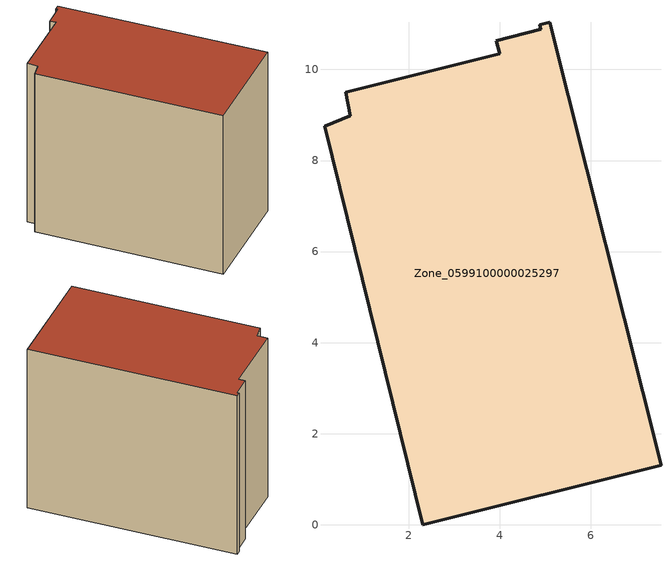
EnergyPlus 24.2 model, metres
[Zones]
Zone_0599100000025297
 floor ground (C_G): 4,10.34 3.92,10.63 4.9,10.88 4.88,10.98 5.09,11.04 7.54,1.3 2.31,0 0.15,8.75 0.71,8.98 0.61,9.5 z0
 wall outside (C_F): 7.54,1.3 5.09,11.04 4.88,10.98 4.9,10.88 3.92,10.63 4,10.34 0.61,9.5 0.71,8.98 0.15,8.75 2.31,0 7.54,1.3 z0:8.5
 roof outside (C_R): 0.71,8.98 0.15,8.75 2.31,0 7.54,1.3 5.09,11.04 4.88,10.98 4.9,10.88 3.92,10.63 4,10.34 0.61,9.5 z8.5
[BUILDING]
Pand.0599100000025297: North Axis=0; Terrain=City; Loads Convergence Tolerance Value=0.04; Temperature Convergence Tolerance Value=0.4; Solar Distribution=FullExterior; Maximum Number of Warmup Days=25; Minimum Number of Warmup Days=1
[Site:Location]
Rotterdam.The.Hague.AP_ZH_NLD Design_Conditions: Latitude=51.96; Longitude=4.45; Time Zone=1; Elevation=-4.5
[SITE:GROUNDTEMPERATURE:BUILDINGSURFACE]
18, 18, 18, 18, 18, 18, 18, 18, 18, 18, 18, 18
[MATERIAL] Thermal Absorptance=0.9; Solar Absorptance=0.7; Visible Absorptance=0.7
Name | Roughness | Thickness | Conductivity | Density | Specific Heat
G.TC.1975-1991 | MediumSmooth | 0.15 | 0.288461 | 540 | 1210
F.TC.1975-1991 | Rough | 0.3 | 0.230769 | 1920 | 840
R.TC.1975-1991 | MediumRough | 0.2 | 0.153846 | 1500 | 1000
[CONSTRUCTION]
C_G: G.TC.1975-1991
C_F: F.TC.1975-1991
C_R: R.TC.1975-1991
[ZONE]
Zone_0599100000025297: Type=1; Multiplier=1; Ceiling Height=Autocalculate; Volume=Autocalculate; Floor Area=autocalculate; Part of Total Floor Area=Yes
[ZONEINFILTRATION:DESIGNFLOWRATE]
Infil_Zone_0599100000025297: Zone or ZoneList or Space or SpaceList=Zone_0599100000025297; Schedule=AlwaysOn; Design Flow Rate Calculation Method=Flow/Area; Flow Rate per Floor Area=0.003; Constant Term Coefficient=1; Temperature Term Coefficient=0; Velocity Term Coefficient=0; Velocity Squared Term Coefficient=0
[HVACTEMPLATE:ZONE:IDEALLOADSAIRSYSTEM]
Zone_0599100000025297: Maximum Heating Supply Air Temperature=50; Minimum Cooling Supply Air Temperature=13; Maximum Heating Supply Air Humidity Ratio=0.0156; Minimum Cooling Supply Air Humidity Ratio=0.0077; Heating Limit=NoLimit; Cooling Limit=NoLimit; Dehumidification Control Type=ConstantSensibleHeatRatio; Cooling Sensible Heat Ratio=0.7; Dehumidification Setpoint=60; Humidification Control Type=None; Humidification Setpoint=30; Outdoor Air Method=None; Outdoor Air Flow Rate per Person=0.00944; Outdoor Air Flow Rate per Zone Floor Area=0; Outdoor Air Flow Rate per Zone=0; Demand Controlled Ventilation Type=None; Outdoor Air Economizer Type=NoEconomizer; Heat Recovery Type=None; Sensible Heat Recovery Effectiveness=0.7; Latent Heat Recovery Effectiveness=0.65
[ZONECONTROL:THERMOSTAT]
ThermostatControl_Zone_0599100000025297: Zone or ZoneList=Zone_0599100000025297; Control Type Schedule=DualSetpointControlType; Control 1=Thermostat_Zone_0599100000025297; Temperature Difference Between Cutout And Setpoint=0
[THERMOSTATSETPOINT:DUALSETPOINT]
Thermostat_Zone_0599100000025297: Heating Setpoint Temperature Schedule=HeatingSetpoint_Zone_0599100000025297; Cooling Setpoint Temperature Schedule=CoolingSetpoint_Zone_0599100000025297
[SCHEDULE:COMPACT]
HeatingSetpoint_Zone_0599100000025297: Through: 12/31, For: AllDays, Until: 24:00, 21
CoolingSetpoint_Zone_0599100000025297: Through: 12/31, For: AllDays, Until: 24:00, 24
DualSetpointControlType: Through: 12/31, For: AllDays, Until: 24:00, 4
AlwaysOn: Through: 12/31, For: AllDays, Until: 24:00, 1
